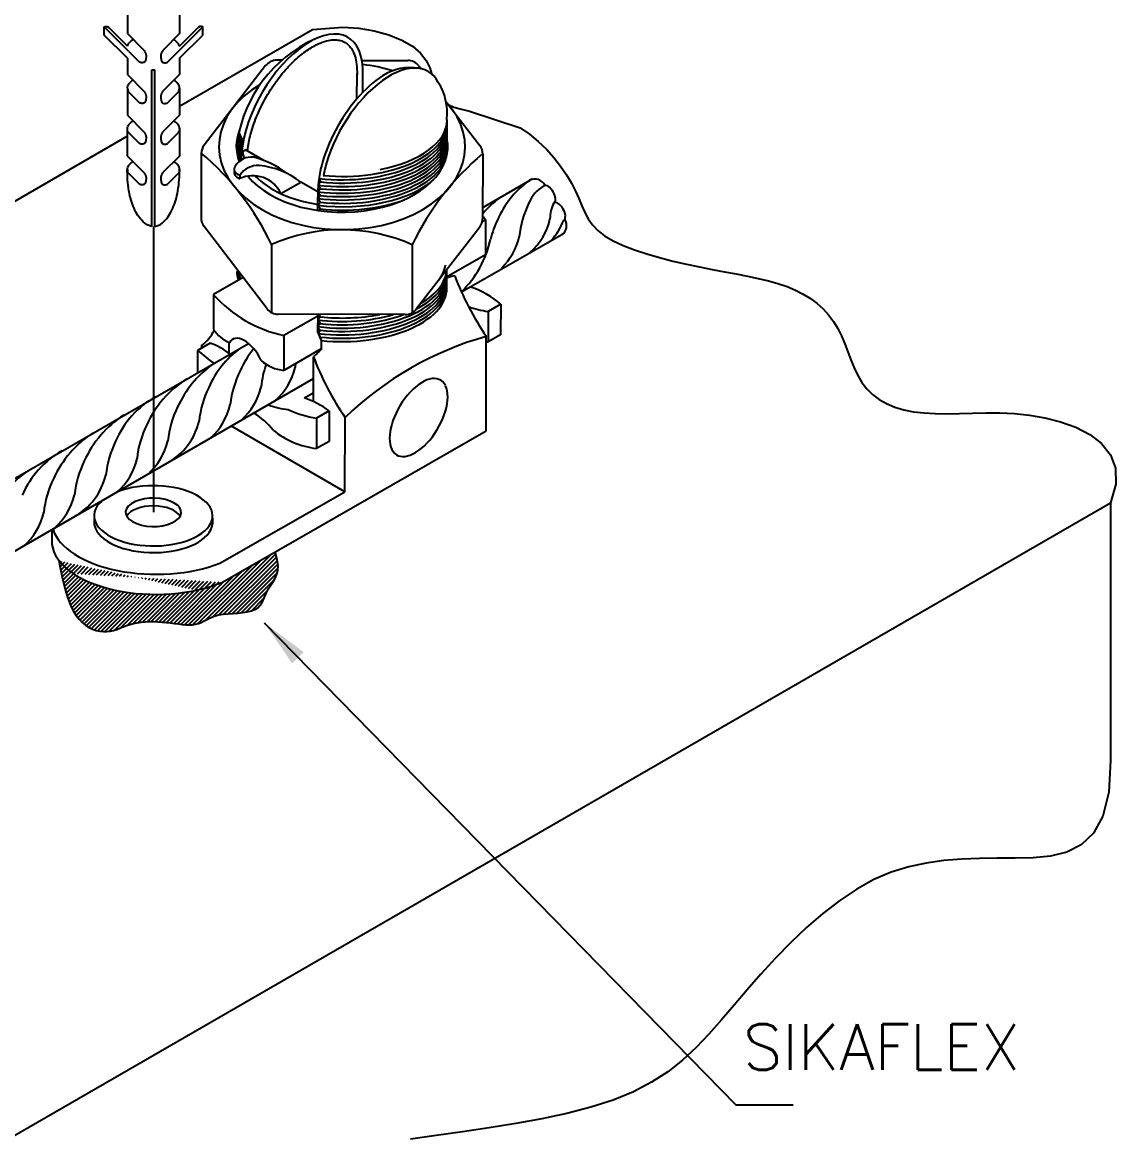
# Model space of a CAD drawing. Header units: millimetres. Extents: x -5682.1 to -5668, y -4681.3 to -4668.6.
# Drawn here: x -5672.748 to -5667.982, y -4676.063 to -4671.207 of the extents above; entities that cross this region are included whole.
import ezdxf

# ---------------------------------------------------------------- set-up
doc = ezdxf.new("R2010")
doc.units = ezdxf.units.MM
doc.header["$LTSCALE"] = 10
doc.linetypes.add('DASHDOT2', pattern=[0.5, 0.25, -0.125, 0, -0.125])
doc.layers.add('Termotécnica', color=7, linetype='Continuous')
doc.styles.add('r80', font='romans.shx')

msp = doc.modelspace()

# ---------------------------------------------------------------- hatches: boundary and pattern name
at = {"layer": 'Termotécnica'}
h = msp.add_hatch(dxfattribs=at)
h.set_pattern_fill('ANSI31', color=1, scale=0.1, style=0)
h.set_pattern_definition([(45, (-6267.172297, -5007.106856), (-0.00883883476, 0.00883883476), [])])
edge = h.paths.add_edge_path()
edge.add_ellipse((-5672.1666, -4673.4712), major_axis=(0.4529, -0.001), ratio=0.509483, start_angle=201.4421, end_angle=310.0703, ccw=False)
edge.add_line((-5672.5884, -4673.5547), (-5672.5841, -4673.5775))
edge.add_line((-5672.5841, -4673.5775), (-5672.5722, -4673.6337))
edge.add_line((-5672.5722, -4673.6337), (-5672.5606, -4673.6802))
edge.add_line((-5672.5606, -4673.6802), (-5672.5491, -4673.7183))
edge.add_line((-5672.5491, -4673.7183), (-5672.5376, -4673.749))
edge.add_line((-5672.5376, -4673.749), (-5672.5258, -4673.7738))
edge.add_line((-5672.5258, -4673.7738), (-5672.5136, -4673.7938))
edge.add_line((-5672.5136, -4673.7938), (-5672.5005, -4673.8103))
edge.add_line((-5672.5005, -4673.8103), (-5672.4867, -4673.8243))
edge.add_line((-5672.4867, -4673.8243), (-5672.472, -4673.8361))
edge.add_line((-5672.472, -4673.8361), (-5672.4568, -4673.8458))
edge.add_line((-5672.4568, -4673.8458), (-5672.4413, -4673.8534))
edge.add_line((-5672.4413, -4673.8534), (-5672.4255, -4673.859))
edge.add_line((-5672.4255, -4673.859), (-5672.4098, -4673.8625))
edge.add_line((-5672.4098, -4673.8625), (-5672.3942, -4673.8642))
edge.add_line((-5672.3942, -4673.8642), (-5672.3791, -4673.8641))
edge.add_line((-5672.3791, -4673.8641), (-5672.3645, -4673.8621))
edge.add_line((-5672.3645, -4673.8621), (-5672.3503, -4673.8588))
edge.add_line((-5672.3503, -4673.8588), (-5672.3363, -4673.8544))
edge.add_line((-5672.3363, -4673.8544), (-5672.3223, -4673.8492))
edge.add_line((-5672.3223, -4673.8492), (-5672.3082, -4673.8437))
edge.add_line((-5672.3082, -4673.8437), (-5672.2938, -4673.8382))
edge.add_line((-5672.2938, -4673.8382), (-5672.2789, -4673.8331))
edge.add_line((-5672.2789, -4673.8331), (-5672.2634, -4673.8287))
edge.add_line((-5672.2634, -4673.8287), (-5672.247, -4673.8253))
edge.add_line((-5672.247, -4673.8253), (-5672.2299, -4673.8228))
edge.add_line((-5672.2299, -4673.8228), (-5672.2123, -4673.8213))
edge.add_line((-5672.2123, -4673.8213), (-5672.1942, -4673.8206))
edge.add_line((-5672.1942, -4673.8206), (-5672.1759, -4673.8206))
edge.add_line((-5672.1759, -4673.8206), (-5672.1573, -4673.8213))
edge.add_line((-5672.1573, -4673.8213), (-5672.1388, -4673.8226))
edge.add_line((-5672.1388, -4673.8226), (-5672.1204, -4673.8244))
edge.add_line((-5672.1204, -4673.8244), (-5672.1023, -4673.8265))
edge.add_line((-5672.1023, -4673.8265), (-5672.0845, -4673.8288))
edge.add_line((-5672.0845, -4673.8288), (-5672.0673, -4673.831))
edge.add_line((-5672.0673, -4673.831), (-5672.0506, -4673.8329))
edge.add_line((-5672.0506, -4673.8329), (-5672.0347, -4673.8341))
edge.add_line((-5672.0347, -4673.8341), (-5672.0196, -4673.8346))
edge.add_line((-5672.0196, -4673.8346), (-5672.0054, -4673.834))
edge.add_line((-5672.0054, -4673.834), (-5671.9923, -4673.832))
edge.add_line((-5671.9923, -4673.832), (-5671.9802, -4673.8286))
edge.add_line((-5671.9802, -4673.8286), (-5671.9689, -4673.824))
edge.add_line((-5671.9689, -4673.824), (-5671.9578, -4673.8185))
edge.add_line((-5671.9578, -4673.8185), (-5671.9466, -4673.8126))
edge.add_line((-5671.9466, -4673.8126), (-5671.9347, -4673.8065))
edge.add_line((-5671.9347, -4673.8065), (-5671.9218, -4673.8008))
edge.add_line((-5671.9218, -4673.8008), (-5671.9073, -4673.7956))
edge.add_line((-5671.9073, -4673.7956), (-5671.8909, -4673.7914))
edge.add_line((-5671.8909, -4673.7914), (-5671.8722, -4673.7884))
edge.add_line((-5671.8722, -4673.7884), (-5671.8519, -4673.7863))
edge.add_line((-5671.8519, -4673.7863), (-5671.8305, -4673.7847))
edge.add_line((-5671.8305, -4673.7847), (-5671.8089, -4673.7831))
edge.add_line((-5671.8089, -4673.7831), (-5671.7877, -4673.7812))
edge.add_line((-5671.7877, -4673.7812), (-5671.7677, -4673.7783))
edge.add_line((-5671.7677, -4673.7783), (-5671.7496, -4673.7742))
edge.add_line((-5671.7496, -4673.7742), (-5671.7341, -4673.7684))
edge.add_line((-5671.7341, -4673.7684), (-5671.7216, -4673.7606))
edge.add_line((-5671.7216, -4673.7606), (-5671.7119, -4673.751))
edge.add_line((-5671.7119, -4673.751), (-5671.7042, -4673.7398))
edge.add_line((-5671.7042, -4673.7398), (-5671.6979, -4673.7276))
edge.add_line((-5671.6979, -4673.7276), (-5671.6923, -4673.7146))
edge.add_line((-5671.6923, -4673.7146), (-5671.6869, -4673.7011))
edge.add_line((-5671.6869, -4673.7011), (-5671.6809, -4673.6876))
edge.add_line((-5671.6809, -4673.6876), (-5671.6738, -4673.6742))
edge.add_line((-5671.6738, -4673.6742), (-5671.6652, -4673.6613))
edge.add_line((-5671.6652, -4673.6613), (-5671.6559, -4673.6481))
edge.add_line((-5671.6559, -4673.6481), (-5671.647, -4673.6338))
edge.add_line((-5671.647, -4673.6338), (-5671.6395, -4673.6176))
edge.add_line((-5671.6395, -4673.6176), (-5671.6346, -4673.5986))
edge.add_line((-5671.6346, -4673.5986), (-5671.6334, -4673.5761))
edge.add_line((-5671.6334, -4673.5761), (-5671.6369, -4673.5491))
edge.add_line((-5671.6369, -4673.5491), (-5671.6462, -4673.5168))
edge.add_line((-5671.6462, -4673.5168), (-5671.8754, -4673.6485))

# ---------------------------------------------------------------- linework, layer by layer
at = {"layer": 'Termotécnica', "color": 2}
for p, q in [((-5672.2901, -4671.0593), (-5672.2901, -4671.2564)), ((-5672.0627, -4671.0593), (-5672.0627, -4671.2564)), ((-5672.284, -4671.334), (-5672.3912, -4671.2268)), ((-5672.3912, -4671.2625), (-5672.3912, -4671.2268)), ((-5672.2895, -4671.3107), (-5672.3708, -4671.2293)), ((-5672.0688, -4671.334), (-5671.9616, -4671.2268)), ((-5672.0634, -4671.3107), (-5671.982, -4671.2293)), ((-5671.9616, -4671.2625), (-5671.9616, -4671.2268)), ((-5672.2901, -4671.3636), (-5672.3912, -4671.2625)), ((-5672.2901, -4671.2564), (-5672.2187, -4671.3279)), ((-5672.0627, -4671.2564), (-5672.1342, -4671.3279)), ((-5672.0627, -4671.5727), (-5671.4824, -4671.2377)), ((-5672.0627, -4671.3636), (-5671.9616, -4671.2625)), ((-5672.2901, -4671.3636), (-5672.2901, -4671.4351)), ((-5672.284, -4671.334), (-5672.2375, -4671.3805)), ((-5672.0688, -4671.334), (-5672.1153, -4671.3805)), ((-5672.0627, -4671.3636), (-5672.0627, -4671.4351)), ((-5672.1827, -4671.4135), (-5672.1701, -4671.4135)), ((-5672.1827, -4672.0968), (-5672.1827, -4671.4135)), ((-5672.1701, -4672.0968), (-5672.1701, -4671.4135)), ((-5672.2901, -4671.4351), (-5672.2166, -4671.5087)), ((-5672.0627, -4671.4351), (-5672.1363, -4671.5087)), ((-5671.2892, -4671.542), (-5671.289, -4671.43)), ((-5671.2638, -4671.5146), (-5671.2636, -4671.43)), ((-5672.2901, -4671.4943), (-5672.2901, -4671.6126)), ((-5672.284, -4671.5115), (-5672.2375, -4671.558)), ((-5672.0688, -4671.5115), (-5672.1153, -4671.558)), ((-5672.0627, -4671.4943), (-5672.0627, -4671.6126)), ((-5672.2901, -4671.6126), (-5672.2166, -4671.6862)), ((-5672.0627, -4671.6126), (-5672.1363, -4671.6862)), ((-5672.2903, -4671.6686), (-5672.2903, -4671.7899)), ((-5672.0629, -4671.6686), (-5672.0629, -4671.7903)), ((-5672.8335, -4672.0177), (-5672.2903, -4671.7041)), ((-5672.284, -4671.689), (-5672.2375, -4671.7355)), ((-5672.0688, -4671.689), (-5672.1153, -4671.7355)), ((-5671.8104, -4671.7222), (-5671.8105, -4671.7826)), ((-5672.2903, -4671.7899), (-5672.2166, -4671.8637)), ((-5672.0627, -4671.7901), (-5672.1363, -4671.8637)), ((-5671.7922, -4671.8067), (-5671.7921, -4671.7763)), ((-5672.284, -4671.8665), (-5672.2375, -4671.913)), ((-5672.0688, -4671.8665), (-5672.1153, -4671.913)), ((-5671.4478, -4671.9032), (-5671.4583, -4671.9168)), ((-5671.4543, -4671.8878), (-5671.4478, -4671.9032)), ((-5670.7412, -4672.0151), (-5670.5343, -4671.8958)), ((-5671.4479, -4671.9327), (-5671.4593, -4671.9461)), ((-5671.4593, -4671.9461), (-5671.4481, -4671.9621)), ((-5671.4583, -4671.9168), (-5671.4479, -4671.9327)), ((-5671.4481, -4671.9621), (-5671.4596, -4671.9755)), ((-5671.4596, -4671.9755), (-5671.448, -4671.9915)), ((-5671.4595, -4672.0265), (-5671.4594, -4671.97)), ((-5671.448, -4671.9915), (-5671.4595, -4672.0049)), ((-5671.4595, -4672.0049), (-5671.4481, -4672.0209)), ((-5671.4482, -4672.0209), (-5671.454, -4672.0276)), ((-5670.8342, -4672.3822), (-5670.3965, -4672.1328)), ((-5671.4605, -4672.4808), (-5671.4606, -4672.5569)), ((-5671.4489, -4672.4915), (-5671.4603, -4672.5049)), ((-5671.4561, -4672.4808), (-5671.4486, -4672.4915)), ((-5671.4491, -4672.5209), (-5671.4608, -4672.5343)), ((-5671.4608, -4672.5343), (-5671.4492, -4672.5503)), ((-5671.4603, -4672.5049), (-5671.4491, -4672.5209)), ((-5671.4606, -4672.5569), (-5671.4451, -4672.5949)), ((-5671.4492, -4672.5503), (-5671.4578, -4672.5641)), ((-5671.4578, -4672.5641), (-5671.4492, -4672.5797)), ((-5671.4492, -4672.5797), (-5671.4504, -4672.5819)), ((-5670.7261, -4672.9882), (-5670.7253, -4672.5769)), ((-5674.4194, -4674.1401), (-5671.7619, -4672.6081)), ((-5671.9656, -4672.6274), (-5671.9656, -4672.6157)), ((-5671.8456, -4672.6511), (-5671.8456, -4672.6044)), ((-5671.4451, -4672.5949), (-5671.4451, -4672.6344)), ((-5671.4787, -4672.8608), (-5671.4786, -4672.6657)), ((-5674.2234, -4674.3451), (-5671.4786, -4672.7605)), ((-5671.3415, -4673.2551), (-5671.3408, -4672.9306)), ((-5671.3415, -4673.2551), (-5671.8354, -4672.9685)), ((-5671.8758, -4673.6487), (-5670.7261, -4672.9882)), ((-5671.8869, -4673.5654), (-5671.3415, -4673.2551)), ((-5675.1008, -4677.3991), (-5668.0044, -4673.302)), ((-5668.0044, -4673.302), (-5668.0044, -4674.4267)), ((-5672.4331, -4673.402), (-5672.4331, -4673.3742)), ((-5671.9189, -4673.3687), (-5671.919, -4673.3954)), ((-5672.6186, -4673.4206), (-5672.6188, -4673.4854)), ((-5671.6936, -4673.8257), (-5669.6384, -4675.9282)), ((-5669.6384, -4675.9282), (-5669.3884, -4675.9282))]:
    msp.add_line(p, q, dxfattribs=at)
at = {"layer": 'Termotécnica', "color": 1}
for p, q in [((-5671.6171, -4671.3724), (-5671.639, -4671.3724)), ((-5671.268, -4671.3728), (-5671.0679, -4671.3732)), ((-5671.6873, -4671.396), (-5671.955, -4671.7423)), ((-5671.0198, -4671.3971), (-5671.01, -4671.4098)), ((-5670.9012, -4671.5517), (-5670.7533, -4671.7447)), ((-5671.7881, -4671.7703), (-5671.7754, -4671.763)), ((-5671.6956, -4671.8093), (-5671.7754, -4671.763)), ((-5671.9677, -4671.7794), (-5671.9683, -4672.0606)), ((-5670.7407, -4671.7819), (-5670.7413, -4672.0632)), ((-5671.7992, -4671.8736), (-5671.7993, -4671.8888)), ((-5671.6212, -4671.954), (-5671.5332, -4671.9035)), ((-5671.4593, -4671.9461), (-5671.5332, -4671.9035)), ((-5671.6807, -4672.4566), (-5671.9558, -4672.0977)), ((-5670.754, -4672.1003), (-5671.0306, -4672.458)), ((-5670.7284, -4672.0676), (-5670.7427, -4672.0758)), ((-5670.7284, -4672.0676), (-5670.7287, -4672.2198)), ((-5671.6618, -4672.1761), (-5671.6624, -4672.4725)), ((-5671.0483, -4672.1774), (-5671.0489, -4672.4738)), ((-5670.8987, -4672.3175), (-5670.7287, -4672.2198)), ((-5671.7852, -4672.3203), (-5671.9147, -4672.3947)), ((-5671.9147, -4672.3947), (-5671.9151, -4672.5469)), ((-5670.6628, -4672.4366), (-5670.7175, -4672.468)), ((-5670.6628, -4672.4366), (-5670.6631, -4672.5697)), ((-5671.0789, -4672.4816), (-5671.6325, -4672.4804)), ((-5671.4605, -4672.4883), (-5671.6077, -4672.5729)), ((-5670.7175, -4672.468), (-5670.7178, -4672.6011)), ((-5671.6077, -4672.5729), (-5671.608, -4672.725)), ((-5670.6631, -4672.5697), (-5670.7178, -4672.6011)), ((-5671.9842, -4672.6381), (-5671.9844, -4672.7365)), ((-5671.9295, -4672.6067), (-5671.9842, -4672.6381)), ((-5671.4451, -4672.6314), (-5671.608, -4672.725)), ((-5671.5186, -4672.8451), (-5671.4804, -4672.8231)), ((-5671.4105, -4672.9014), (-5671.4652, -4672.9328)), ((-5671.4105, -4672.9014), (-5671.4108, -4673.0345)), ((-5671.4652, -4672.9328), (-5671.4655, -4673.0659)), ((-5671.4108, -4673.0345), (-5671.4655, -4673.0659))]:
    msp.add_line(p, q, dxfattribs=at)
at = {"layer": 'Termotécnica', "color": 1, "linetype": 'DASHDOT2'}
msp.add_line((-5672.1764, -4672.0968), (-5672.1764, -4673.344), dxfattribs=at)
at = {"layer": 'Termotécnica', "color": 2}
for points in [[(-5672.3912, -4671.2268), (-5672.3861, -4671.2247), (-5672.3783, -4671.2257), (-5672.3708, -4671.2293)], [(-5671.9745, -4671.2257), (-5671.9745, -4671.2257), (-5671.982, -4671.2293)], [(-5671.9616, -4671.2268), (-5671.9616, -4671.2268), (-5671.9668, -4671.2247), (-5671.9745, -4671.2257)], [(-5671.4824, -4671.2377), (-5671.3502, -4671.2287), (-5671.2815, -4671.2332), (-5671.2138, -4671.2446), (-5671.15, -4671.262), (-5671.0933, -4671.2845), (-5671.0466, -4671.3111), (-5671.012, -4671.3409), (-5670.988, -4671.3728), (-5670.9719, -4671.4058), (-5670.9622, -4671.4352)], [(-5672.2187, -4671.3279), (-5672.2172, -4671.3302), (-5672.2159, -4671.3323), (-5672.2148, -4671.3341), (-5672.2138, -4671.3358), (-5672.213, -4671.3373), (-5672.2123, -4671.3387), (-5672.2117, -4671.3399), (-5672.2112, -4671.3411), (-5672.2108, -4671.3421), (-5672.2104, -4671.3431), (-5672.2101, -4671.344), (-5672.2098, -4671.3449), (-5672.2095, -4671.3458), (-5672.2093, -4671.3466), (-5672.2091, -4671.3475), (-5672.209, -4671.3484), (-5672.2088, -4671.3493), (-5672.2087, -4671.3502), (-5672.2086, -4671.3511), (-5672.2085, -4671.3521), (-5672.2084, -4671.3531), (-5672.2083, -4671.3542), (-5672.2083, -4671.3552), (-5672.2083, -4671.3563), (-5672.2084, -4671.3573), (-5672.2084, -4671.3584), (-5672.2085, -4671.3595), (-5672.2087, -4671.3606), (-5672.2088, -4671.3617), (-5672.2089, -4671.3628), (-5672.2091, -4671.3638), (-5672.2093, -4671.3649), (-5672.2094, -4671.3659), (-5672.2096, -4671.3669), (-5672.2098, -4671.3679), (-5672.2099, -4671.3689), (-5672.2101, -4671.3699), (-5672.2103, -4671.3708), (-5672.2106, -4671.3717), (-5672.2108, -4671.3726), (-5672.2111, -4671.3735), (-5672.2114, -4671.3743), (-5672.2117, -4671.3751), (-5672.2121, -4671.3759), (-5672.2125, -4671.3767), (-5672.2129, -4671.3774), (-5672.2133, -4671.378), (-5672.2138, -4671.3787), (-5672.2142, -4671.3792), (-5672.2147, -4671.3797), (-5672.2152, -4671.3802), (-5672.2157, -4671.3806), (-5672.2162, -4671.381), (-5672.2168, -4671.3813), (-5672.2173, -4671.3816), (-5672.2179, -4671.3819), (-5672.2185, -4671.3821), (-5672.219, -4671.3823), (-5672.2197, -4671.3825), (-5672.2203, -4671.3826), (-5672.221, -4671.3827), (-5672.2218, -4671.3828), (-5672.2227, -4671.3829), (-5672.2237, -4671.383), (-5672.2247, -4671.3831), (-5672.226, -4671.3832), (-5672.2273, -4671.3831), (-5672.2289, -4671.383), (-5672.2306, -4671.3827), (-5672.2327, -4671.3822), (-5672.2349, -4671.3815), (-5672.2375, -4671.3805)], [(-5672.1342, -4671.3279), (-5672.1357, -4671.3302), (-5672.137, -4671.3323), (-5672.1381, -4671.3341), (-5672.139, -4671.3358), (-5672.1399, -4671.3373), (-5672.1405, -4671.3387), (-5672.1411, -4671.3399), (-5672.1416, -4671.3411), (-5672.1421, -4671.3421), (-5672.1425, -4671.3431), (-5672.1428, -4671.344), (-5672.1431, -4671.3449), (-5672.1433, -4671.3458), (-5672.1435, -4671.3466), (-5672.1437, -4671.3475), (-5672.1439, -4671.3484), (-5672.144, -4671.3493), (-5672.1442, -4671.3502), (-5672.1443, -4671.3511), (-5672.1444, -4671.3521), (-5672.1445, -4671.3531), (-5672.1445, -4671.3542), (-5672.1445, -4671.3552), (-5672.1445, -4671.3563), (-5672.1445, -4671.3573), (-5672.1444, -4671.3584), (-5672.1443, -4671.3595), (-5672.1442, -4671.3606), (-5672.1441, -4671.3617), (-5672.1439, -4671.3628), (-5672.1438, -4671.3638), (-5672.1436, -4671.3649), (-5672.1434, -4671.3659), (-5672.1433, -4671.3669), (-5672.1431, -4671.3679), (-5672.1429, -4671.3689), (-5672.1427, -4671.3699), (-5672.1425, -4671.3708), (-5672.1423, -4671.3717), (-5672.142, -4671.3726), (-5672.1417, -4671.3735), (-5672.1414, -4671.3743), (-5672.1411, -4671.3751), (-5672.1408, -4671.3759), (-5672.1404, -4671.3767), (-5672.14, -4671.3774), (-5672.1395, -4671.378), (-5672.1391, -4671.3787), (-5672.1386, -4671.3792), (-5672.1382, -4671.3797), (-5672.1377, -4671.3802), (-5672.1371, -4671.3806), (-5672.1366, -4671.381), (-5672.1361, -4671.3813), (-5672.1355, -4671.3816), (-5672.135, -4671.3819), (-5672.1344, -4671.3821), (-5672.1338, -4671.3823), (-5672.1332, -4671.3825), (-5672.1325, -4671.3826), (-5672.1318, -4671.3827), (-5672.131, -4671.3828), (-5672.1302, -4671.3829), (-5672.1292, -4671.383), (-5672.1281, -4671.3831), (-5672.1269, -4671.3832), (-5672.1255, -4671.3831), (-5672.124, -4671.383), (-5672.1222, -4671.3827), (-5672.1202, -4671.3822), (-5672.1179, -4671.3815), (-5672.1153, -4671.3805)], [(-5672.2166, -4671.5087), (-5672.2159, -4671.5098), (-5672.2148, -4671.5116), (-5672.2138, -4671.5133), (-5672.213, -4671.5148), (-5672.2123, -4671.5162), (-5672.2117, -4671.5174), (-5672.2112, -4671.5186), (-5672.2108, -4671.5196), (-5672.2104, -4671.5206), (-5672.2101, -4671.5216), (-5672.2098, -4671.5224), (-5672.2095, -4671.5233), (-5672.2093, -4671.5241), (-5672.2091, -4671.525), (-5672.209, -4671.5259), (-5672.2088, -4671.5268), (-5672.2087, -4671.5277), (-5672.2086, -4671.5286), (-5672.2085, -4671.5296), (-5672.2084, -4671.5306), (-5672.2083, -4671.5317), (-5672.2083, -4671.5327), (-5672.2083, -4671.5338), (-5672.2084, -4671.5349), (-5672.2084, -4671.5359), (-5672.2085, -4671.537), (-5672.2087, -4671.5381), (-5672.2088, -4671.5392), (-5672.2089, -4671.5403), (-5672.2091, -4671.5414), (-5672.2093, -4671.5424), (-5672.2094, -4671.5434), (-5672.2096, -4671.5444), (-5672.2098, -4671.5454), (-5672.2099, -4671.5464), (-5672.2101, -4671.5474), (-5672.2103, -4671.5483), (-5672.2106, -4671.5492), (-5672.2108, -4671.5501), (-5672.2111, -4671.551), (-5672.2114, -4671.5518), (-5672.2117, -4671.5526), (-5672.2121, -4671.5534), (-5672.2125, -4671.5542), (-5672.2129, -4671.5549), (-5672.2133, -4671.5555), (-5672.2138, -4671.5562), (-5672.2142, -4671.5567), (-5672.2147, -4671.5572), (-5672.2152, -4671.5577), (-5672.2157, -4671.5581), (-5672.2162, -4671.5585), (-5672.2168, -4671.5588), (-5672.2173, -4671.5591), (-5672.2179, -4671.5594), (-5672.2185, -4671.5596), (-5672.219, -4671.5598), (-5672.2197, -4671.56), (-5672.2203, -4671.5601), (-5672.221, -4671.5602), (-5672.2218, -4671.5603), (-5672.2227, -4671.5605), (-5672.2237, -4671.5605), (-5672.2247, -4671.5606), (-5672.226, -4671.5607), (-5672.2273, -4671.5606), (-5672.2289, -4671.5605), (-5672.2306, -4671.5602), (-5672.2327, -4671.5597), (-5672.2349, -4671.559), (-5672.2375, -4671.558)], [(-5672.1363, -4671.5087), (-5672.137, -4671.5098), (-5672.1381, -4671.5116), (-5672.139, -4671.5133), (-5672.1399, -4671.5148), (-5672.1405, -4671.5162), (-5672.1411, -4671.5174), (-5672.1416, -4671.5186), (-5672.1421, -4671.5196), (-5672.1425, -4671.5206), (-5672.1428, -4671.5216), (-5672.1431, -4671.5224), (-5672.1433, -4671.5233), (-5672.1435, -4671.5241), (-5672.1437, -4671.525), (-5672.1439, -4671.5259), (-5672.144, -4671.5268), (-5672.1442, -4671.5277), (-5672.1443, -4671.5286), (-5672.1444, -4671.5296), (-5672.1445, -4671.5306), (-5672.1445, -4671.5317), (-5672.1445, -4671.5327), (-5672.1445, -4671.5338), (-5672.1445, -4671.5349), (-5672.1444, -4671.5359), (-5672.1443, -4671.537), (-5672.1442, -4671.5381), (-5672.1441, -4671.5392), (-5672.1439, -4671.5403), (-5672.1438, -4671.5414), (-5672.1436, -4671.5424), (-5672.1434, -4671.5434), (-5672.1433, -4671.5444), (-5672.1431, -4671.5454), (-5672.1429, -4671.5464), (-5672.1427, -4671.5474), (-5672.1425, -4671.5483), (-5672.1423, -4671.5492), (-5672.142, -4671.5501), (-5672.1417, -4671.551), (-5672.1414, -4671.5518), (-5672.1411, -4671.5526), (-5672.1408, -4671.5534), (-5672.1404, -4671.5542), (-5672.14, -4671.5549), (-5672.1395, -4671.5555), (-5672.1391, -4671.5562), (-5672.1386, -4671.5567), (-5672.1382, -4671.5572), (-5672.1377, -4671.5577), (-5672.1371, -4671.5581), (-5672.1366, -4671.5585), (-5672.1361, -4671.5588), (-5672.1355, -4671.5591), (-5672.135, -4671.5594), (-5672.1344, -4671.5596), (-5672.1338, -4671.5598), (-5672.1332, -4671.56), (-5672.1325, -4671.5601), (-5672.1318, -4671.5602), (-5672.131, -4671.5603), (-5672.1302, -4671.5605), (-5672.1292, -4671.5605), (-5672.1281, -4671.5606), (-5672.1269, -4671.5607), (-5672.1255, -4671.5606), (-5672.124, -4671.5605), (-5672.1222, -4671.5602), (-5672.1202, -4671.5597), (-5672.1179, -4671.559), (-5672.1153, -4671.558)], [(-5670.8892, -4671.5673), (-5670.8674, -4671.5766), (-5670.8329, -4671.5863), (-5670.7986, -4671.5938)], [(-5670.7986, -4671.5938), (-5670.5781, -4671.6669), (-5670.5374, -4671.6946), (-5670.4991, -4671.7262), (-5670.4634, -4671.7607), (-5670.4306, -4671.7972), (-5670.4013, -4671.8346), (-5670.3757, -4671.872), (-5670.3541, -4671.9085), (-5670.3367, -4671.9431), (-5670.3222, -4671.976), (-5670.3091, -4672.007), (-5670.2958, -4672.0363), (-5670.2807, -4672.0639), (-5670.2623, -4672.09), (-5670.2391, -4672.1146), (-5670.2095, -4672.1378), (-5670.1724, -4672.1596), (-5670.1287, -4672.18), (-5670.0795, -4672.1991), (-5670.0261, -4672.2168), (-5669.9698, -4672.2331), (-5669.9118, -4672.2481), (-5669.8535, -4672.2618), (-5669.7959, -4672.274), (-5669.7403, -4672.285), (-5669.6868, -4672.2951), (-5669.6356, -4672.3046), (-5669.5866, -4672.314), (-5669.5399, -4672.3238), (-5669.4957, -4672.3343), (-5669.454, -4672.3461), (-5669.4147, -4672.3594), (-5669.3781, -4672.3747), (-5669.344, -4672.3921), (-5669.3125, -4672.4116), (-5669.2836, -4672.4333), (-5669.2573, -4672.4571), (-5669.2335, -4672.4831), (-5669.2124, -4672.5114), (-5669.1937, -4672.5419), (-5669.1775, -4672.5746), (-5669.163, -4672.6088), (-5669.1495, -4672.6439), (-5669.136, -4672.6791), (-5669.1219, -4672.7136), (-5669.1062, -4672.7468), (-5669.0882, -4672.7778), (-5669.0671, -4672.8061), (-5669.0421, -4672.8308), (-5669.0134, -4672.8522), (-5668.981, -4672.8701), (-5668.945, -4672.8849), (-5668.9057, -4672.8965), (-5668.8631, -4672.9051), (-5668.8175, -4672.9107), (-5668.7689, -4672.9136), (-5668.7174, -4672.914), (-5668.6633, -4672.9128), (-5668.6067, -4672.911), (-5668.5477, -4672.9097), (-5668.4864, -4672.9101), (-5668.423, -4672.9131), (-5668.3576, -4672.9199), (-5668.2904, -4672.9315), (-5668.222, -4672.9489), (-5668.1557, -4672.973), (-5668.0949, -4673.0046), (-5668.0435, -4673.0444), (-5668.0051, -4673.0933), (-5667.9833, -4673.152), (-5667.9818, -4673.2213), (-5668.0044, -4673.302)], [(-5672.2166, -4671.6862), (-5672.2159, -4671.6873), (-5672.2148, -4671.6891), (-5672.2138, -4671.6908), (-5672.213, -4671.6923), (-5672.2123, -4671.6937), (-5672.2117, -4671.695), (-5672.2112, -4671.6961), (-5672.2108, -4671.6972), (-5672.2104, -4671.6981), (-5672.2101, -4671.6991), (-5672.2098, -4671.6999), (-5672.2095, -4671.7008), (-5672.2093, -4671.7017), (-5672.2091, -4671.7025), (-5672.209, -4671.7034), (-5672.2088, -4671.7043), (-5672.2087, -4671.7052), (-5672.2086, -4671.7062), (-5672.2085, -4671.7071), (-5672.2084, -4671.7081), (-5672.2083, -4671.7092), (-5672.2083, -4671.7102), (-5672.2083, -4671.7113), (-5672.2084, -4671.7124), (-5672.2084, -4671.7134), (-5672.2085, -4671.7145), (-5672.2087, -4671.7156), (-5672.2088, -4671.7167), (-5672.2089, -4671.7178), (-5672.2091, -4671.7189), (-5672.2093, -4671.7199), (-5672.2094, -4671.7209), (-5672.2096, -4671.722), (-5672.2098, -4671.7229), (-5672.2099, -4671.7239), (-5672.2101, -4671.7249), (-5672.2103, -4671.7258), (-5672.2106, -4671.7267), (-5672.2108, -4671.7276), (-5672.2111, -4671.7285), (-5672.2114, -4671.7293), (-5672.2117, -4671.7301), (-5672.2121, -4671.7309), (-5672.2125, -4671.7317), (-5672.2129, -4671.7324), (-5672.2133, -4671.7331), (-5672.2138, -4671.7337), (-5672.2142, -4671.7342), (-5672.2147, -4671.7347), (-5672.2152, -4671.7352), (-5672.2157, -4671.7356), (-5672.2162, -4671.736), (-5672.2168, -4671.7363), (-5672.2173, -4671.7366), (-5672.2179, -4671.7369), (-5672.2185, -4671.7371), (-5672.219, -4671.7373), (-5672.2197, -4671.7375), (-5672.2203, -4671.7376), (-5672.221, -4671.7377), (-5672.2218, -4671.7379), (-5672.2227, -4671.738), (-5672.2237, -4671.7381), (-5672.2247, -4671.7381), (-5672.226, -4671.7382), (-5672.2273, -4671.7382), (-5672.2289, -4671.738), (-5672.2306, -4671.7377), (-5672.2327, -4671.7372), (-5672.2349, -4671.7365), (-5672.2375, -4671.7355)], [(-5672.1363, -4671.6862), (-5672.1381, -4671.6891), (-5672.139, -4671.6908), (-5672.1399, -4671.6923), (-5672.1405, -4671.6937), (-5672.1411, -4671.695), (-5672.1416, -4671.6961), (-5672.1421, -4671.6972), (-5672.1425, -4671.6981), (-5672.1428, -4671.6991), (-5672.1431, -4671.6999), (-5672.1433, -4671.7008), (-5672.1435, -4671.7017), (-5672.1437, -4671.7025), (-5672.1439, -4671.7034), (-5672.144, -4671.7043), (-5672.1442, -4671.7052), (-5672.1443, -4671.7062), (-5672.1444, -4671.7071), (-5672.1445, -4671.7081), (-5672.1445, -4671.7092), (-5672.1445, -4671.7102), (-5672.1445, -4671.7113), (-5672.1445, -4671.7124), (-5672.1444, -4671.7134), (-5672.1443, -4671.7145), (-5672.1442, -4671.7156), (-5672.1441, -4671.7167), (-5672.1439, -4671.7178), (-5672.1438, -4671.7189), (-5672.1436, -4671.7199), (-5672.1434, -4671.7209), (-5672.1433, -4671.722), (-5672.1431, -4671.7229), (-5672.1429, -4671.7239), (-5672.1427, -4671.7249), (-5672.1425, -4671.7258), (-5672.1423, -4671.7267), (-5672.142, -4671.7276), (-5672.1417, -4671.7285), (-5672.1414, -4671.7293), (-5672.1411, -4671.7301), (-5672.1408, -4671.7309), (-5672.1404, -4671.7317), (-5672.14, -4671.7324), (-5672.1395, -4671.7331), (-5672.1391, -4671.7337), (-5672.1386, -4671.7342), (-5672.1382, -4671.7347), (-5672.1377, -4671.7352), (-5672.1371, -4671.7356), (-5672.1366, -4671.736), (-5672.1361, -4671.7363), (-5672.1355, -4671.7366), (-5672.135, -4671.7369), (-5672.1344, -4671.7371), (-5672.1338, -4671.7373), (-5672.1332, -4671.7375), (-5672.1325, -4671.7376), (-5672.1318, -4671.7377), (-5672.131, -4671.7379), (-5672.1302, -4671.738), (-5672.1292, -4671.7381), (-5672.1281, -4671.7381), (-5672.1269, -4671.7382), (-5672.1255, -4671.7382), (-5672.124, -4671.738), (-5672.1222, -4671.7377), (-5672.1202, -4671.7372), (-5672.1179, -4671.7365), (-5672.1153, -4671.7355)], [(-5672.2166, -4671.8637), (-5672.2159, -4671.8648), (-5672.2148, -4671.8666), (-5672.2138, -4671.8683), (-5672.213, -4671.8698), (-5672.2123, -4671.8712), (-5672.2117, -4671.8725), (-5672.2112, -4671.8736), (-5672.2108, -4671.8747), (-5672.2104, -4671.8756), (-5672.2101, -4671.8766), (-5672.2098, -4671.8775), (-5672.2095, -4671.8783), (-5672.2093, -4671.8792), (-5672.2091, -4671.88), (-5672.209, -4671.8809), (-5672.2088, -4671.8818), (-5672.2087, -4671.8827), (-5672.2086, -4671.8837), (-5672.2085, -4671.8846), (-5672.2084, -4671.8857), (-5672.2083, -4671.8867), (-5672.2083, -4671.8877), (-5672.2083, -4671.8888), (-5672.2084, -4671.8899), (-5672.2084, -4671.891), (-5672.2085, -4671.892), (-5672.2087, -4671.8931), (-5672.2088, -4671.8942), (-5672.2089, -4671.8953), (-5672.2091, -4671.8964), (-5672.2093, -4671.8974), (-5672.2094, -4671.8984), (-5672.2096, -4671.8995), (-5672.2098, -4671.9005), (-5672.2099, -4671.9014), (-5672.2101, -4671.9024), (-5672.2103, -4671.9033), (-5672.2106, -4671.9042), (-5672.2108, -4671.9051), (-5672.2111, -4671.906), (-5672.2114, -4671.9068), (-5672.2117, -4671.9077), (-5672.2121, -4671.9084), (-5672.2125, -4671.9092), (-5672.2129, -4671.9099), (-5672.2133, -4671.9106), (-5672.2138, -4671.9112), (-5672.2142, -4671.9117), (-5672.2147, -4671.9122), (-5672.2152, -4671.9127), (-5672.2157, -4671.9131), (-5672.2162, -4671.9135), (-5672.2168, -4671.9138), (-5672.2173, -4671.9141), (-5672.2179, -4671.9144), (-5672.2185, -4671.9146), (-5672.219, -4671.9148), (-5672.2197, -4671.915), (-5672.2203, -4671.9151), (-5672.221, -4671.9152), (-5672.2218, -4671.9154), (-5672.2227, -4671.9155), (-5672.2237, -4671.9156), (-5672.2247, -4671.9156), (-5672.226, -4671.9157), (-5672.2273, -4671.9157), (-5672.2289, -4671.9155), (-5672.2306, -4671.9152), (-5672.2327, -4671.9147), (-5672.2349, -4671.914), (-5672.2375, -4671.913)], [(-5672.1363, -4671.8637), (-5672.1381, -4671.8666), (-5672.139, -4671.8683), (-5672.1399, -4671.8698), (-5672.1405, -4671.8712), (-5672.1411, -4671.8725), (-5672.1416, -4671.8736), (-5672.1421, -4671.8747), (-5672.1425, -4671.8756), (-5672.1428, -4671.8766), (-5672.1431, -4671.8775), (-5672.1433, -4671.8783), (-5672.1435, -4671.8792), (-5672.1437, -4671.88), (-5672.1439, -4671.8809), (-5672.144, -4671.8818), (-5672.1442, -4671.8827), (-5672.1443, -4671.8837), (-5672.1444, -4671.8846), (-5672.1445, -4671.8857), (-5672.1445, -4671.8867), (-5672.1445, -4671.8877), (-5672.1445, -4671.8888), (-5672.1445, -4671.8899), (-5672.1444, -4671.891), (-5672.1443, -4671.892), (-5672.1442, -4671.8931), (-5672.1441, -4671.8942), (-5672.1439, -4671.8953), (-5672.1438, -4671.8964), (-5672.1436, -4671.8974), (-5672.1434, -4671.8984), (-5672.1433, -4671.8995), (-5672.1431, -4671.9005), (-5672.1429, -4671.9014), (-5672.1427, -4671.9024), (-5672.1425, -4671.9033), (-5672.1423, -4671.9042), (-5672.142, -4671.9051), (-5672.1417, -4671.906), (-5672.1414, -4671.9068), (-5672.1411, -4671.9077), (-5672.1408, -4671.9084), (-5672.1404, -4671.9092), (-5672.14, -4671.9099), (-5672.1395, -4671.9106), (-5672.1391, -4671.9112), (-5672.1386, -4671.9117), (-5672.1382, -4671.9122), (-5672.1377, -4671.9127), (-5672.1371, -4671.9131), (-5672.1366, -4671.9135), (-5672.1361, -4671.9138), (-5672.1355, -4671.9141), (-5672.135, -4671.9144), (-5672.1344, -4671.9146), (-5672.1338, -4671.9148), (-5672.1332, -4671.915), (-5672.1325, -4671.9151), (-5672.1318, -4671.9152), (-5672.131, -4671.9154), (-5672.1302, -4671.9155), (-5672.1292, -4671.9156), (-5672.1281, -4671.9156), (-5672.1269, -4671.9157), (-5672.1255, -4671.9157), (-5672.124, -4671.9155), (-5672.1222, -4671.9152), (-5672.1202, -4671.9147), (-5672.1179, -4671.914), (-5672.1153, -4671.913)], [(-5668.0044, -4674.4267), (-5668.0124, -4674.5644), (-5668.0381, -4674.6685), (-5668.0789, -4674.7438), (-5668.1322, -4674.7948), (-5668.1955, -4674.8264), (-5668.2662, -4674.8433), (-5668.3418, -4674.8502), (-5668.4198, -4674.8517), (-5668.4979, -4674.8521), (-5668.5757, -4674.8532), (-5668.6533, -4674.8562), (-5668.7305, -4674.8626), (-5668.8074, -4674.8734), (-5668.8839, -4674.8901), (-5668.96, -4674.9138), (-5669.0356, -4674.946), (-5669.1107, -4674.9873), (-5669.185, -4675.0369), (-5669.2579, -4675.0933), (-5669.3291, -4675.1549), (-5669.3982, -4675.2205), (-5669.4648, -4675.2885), (-5669.5284, -4675.3575), (-5669.5886, -4675.4261), (-5669.6455, -4675.493), (-5669.7003, -4675.5575), (-5669.7548, -4675.6192), (-5669.8108, -4675.6778), (-5669.8699, -4675.7327), (-5669.934, -4675.7835), (-5670.0047, -4675.8297), (-5670.0839, -4675.871), (-5670.1726, -4675.9071), (-5670.2698, -4675.9384), (-5670.374, -4675.9655), (-5670.4835, -4675.9892), (-5670.5969, -4676.01), (-5670.7124, -4676.0287), (-5670.8285, -4676.0458), (-5670.9436, -4676.0621), (-5671.0563, -4676.0782)]]:
    msp.add_lwpolyline(points, dxfattribs=at)
for points in [[(-5672.2895, -4671.3107, -0.122515), (-5672.2832, -4671.2975, -0.074458), (-5672.2652, -4671.2814)], [(-5672.0634, -4671.3107, 0.122515), (-5672.0697, -4671.2975, 0.074458), (-5672.0877, -4671.2814)], [(-5672.2901, -4671.4943, -0.174705), (-5672.2832, -4671.475, -0.071912), (-5672.2659, -4671.4594)], [(-5672.0627, -4671.4943, 0.174705), (-5672.0697, -4671.475, 0.071912), (-5672.087, -4671.4594)], [(-5672.2901, -4671.4943, 0), (-5672.2901, -4671.4943, 0.18907), (-5672.284, -4671.5115)], [(-5672.0688, -4671.5115, 0.138404), (-5672.0627, -4671.4943)], [(-5672.2901, -4671.6718, -0.174705), (-5672.2832, -4671.6525, -0.071912), (-5672.2659, -4671.6369)], [(-5672.0627, -4671.6718, 0.174705), (-5672.0697, -4671.6525, 0.071912), (-5672.087, -4671.6369)], [(-5672.0628, -4671.6684), (-5672.0628, -4671.6684, 0.000061), (-5672.0629, -4671.6686)], [(-5672.2857, -4671.6876, -0.138405), (-5672.2901, -4671.6718, -0.174705)], [(-5672.0627, -4671.6718, -0.195135), (-5672.0688, -4671.689)], [(-5672.1827, -4672.0968), (-5672.1827, -4672.0968, -0.153617), (-5672.2145, -4672.0829, -0.102796), (-5672.2569, -4672.0267, -0.062165), (-5672.2807, -4671.9541, -0.048405), (-5672.2902, -4671.8566, -0.005298), (-5672.2901, -4671.8516, -0.057768), (-5672.2902, -4671.8484)], [(-5672.2901, -4671.8493, -0.174705), (-5672.2832, -4671.8301, -0.071912), (-5672.2659, -4671.8144)], [(-5672.2901, -4671.8493, 0.195135), (-5672.284, -4671.8665)], [(-5672.1701, -4672.0968), (-5672.1701, -4672.0968, 0.153617), (-5672.1384, -4672.0829, 0.102796), (-5672.096, -4672.0267, 0.062165), (-5672.0721, -4671.9541, 0.048405), (-5672.0627, -4671.8566, 0.005298), (-5672.0628, -4671.8516, 0.057768), (-5672.0627, -4671.8484)], [(-5672.0627, -4671.8493, 0.174705), (-5672.0697, -4671.8301, 0.071912), (-5672.087, -4671.8144)], [(-5672.0627, -4671.8493, -0.195135), (-5672.0688, -4671.8665)]]:
    msp.add_lwpolyline(points, format="xyb", dxfattribs=at)
msp.add_lwpolyline([(-5672.284, -4671.689, -0.021127), (-5672.2857, -4671.6876, -0.170198)], format="xyb", close=True, dxfattribs=at)
at = {"layer": 'Termotécnica', "color": 1}
msp.add_lwpolyline([(-5672.5887, -4673.5529), (-5672.5841, -4673.5775), (-5672.5722, -4673.6337), (-5672.5606, -4673.6802), (-5672.5491, -4673.7183), (-5672.5376, -4673.749), (-5672.5258, -4673.7738), (-5672.5136, -4673.7938), (-5672.5005, -4673.8103), (-5672.4867, -4673.8243), (-5672.472, -4673.8361), (-5672.4568, -4673.8458), (-5672.4413, -4673.8534), (-5672.4255, -4673.859), (-5672.4098, -4673.8625), (-5672.3942, -4673.8642), (-5672.3791, -4673.8641), (-5672.3645, -4673.8621), (-5672.3503, -4673.8588), (-5672.3363, -4673.8544), (-5672.3223, -4673.8492), (-5672.3082, -4673.8437), (-5672.2938, -4673.8382), (-5672.2789, -4673.8331), (-5672.2634, -4673.8287), (-5672.247, -4673.8253), (-5672.2299, -4673.8228), (-5672.2123, -4673.8213), (-5672.1942, -4673.8206), (-5672.1759, -4673.8206), (-5672.1573, -4673.8213), (-5672.1388, -4673.8226), (-5672.1204, -4673.8244), (-5672.1023, -4673.8265), (-5672.0845, -4673.8288), (-5672.0673, -4673.831), (-5672.0506, -4673.8329), (-5672.0347, -4673.8341), (-5672.0196, -4673.8346), (-5672.0054, -4673.834), (-5671.9923, -4673.832), (-5671.9802, -4673.8286), (-5671.9689, -4673.824), (-5671.9578, -4673.8185), (-5671.9466, -4673.8126), (-5671.9347, -4673.8065), (-5671.9218, -4673.8008), (-5671.9073, -4673.7956), (-5671.8909, -4673.7914), (-5671.8722, -4673.7884), (-5671.8519, -4673.7863), (-5671.8305, -4673.7847), (-5671.8089, -4673.7831), (-5671.7877, -4673.7812), (-5671.7677, -4673.7783), (-5671.7496, -4673.7742), (-5671.7341, -4673.7684), (-5671.7216, -4673.7606), (-5671.7119, -4673.751), (-5671.7042, -4673.7398), (-5671.6979, -4673.7276), (-5671.6923, -4673.7146), (-5671.6869, -4673.7011), (-5671.6809, -4673.6876), (-5671.6738, -4673.6742), (-5671.6652, -4673.6613), (-5671.6559, -4673.6481), (-5671.647, -4673.6338), (-5671.6395, -4673.6176), (-5671.6346, -4673.5986), (-5671.6334, -4673.5761), (-5671.6369, -4673.5491), (-5671.6462, -4673.5168)], dxfattribs=at)
at = {"layer": 'Termotécnica', "color": 2}
for centre, radius, start, end in [((-5671.232, -4671.8137), 0.5856, 114.8178, 171.0113), ((-5671.0561, -4671.6312), 0.2269, 80.4347, 122.5602), ((-5671.1405, -4671.6012), 0.2444, 353.7469, 32.7131), ((-5670.4956, -4673.6211), 1.3596, 105.679, 107.2389), ((-5669.6981, -4671.8743), 1.2444, 200.5941, 214.3721), ((-5672.0709, -4672.4738), 0.1767, 306.57, 334.0885), ((-5670.333, -4673.9722), 1.4494, 105.7036, 134.0553), ((-5670.4707, -4673.7074), 1.4494, 132.2425, 134.0553), ((-5670.3137, -4672.228), 1.2444, 200.5941, 214.3721)]:
    msp.add_arc(centre, radius, start, end, dxfattribs=at)
at = {"layer": 'Termotécnica', "color": 1}
for centre, radius, start, end in [((-5671.6391, -4671.4332), 0.0609, 89.8794, 142.2859), ((-5671.068, -4671.4341), 0.0609, 37.4729, 89.8794), ((-5671.9069, -4671.7795), 0.0609, 142.2859, 179.8794), ((-5670.8016, -4671.7817), 0.0609, 359.8794, 37.4729), ((-5672.7421, -4672.6874), 1.1952, 25.3294, 49.6164), ((-5671.7494, -4671.8778), 0.083, 82.8093, 148.7456), ((-5671.8437, -4672.1985), 0.4164, 52.8622, 75.4375), ((-5669.9702, -4672.6933), 1.1952, 130.1424, 154.4295), ((-5671.7196, -4671.9263), 0.0955, 87.9644, 146.4911), ((-5671.7527, -4672.1899), 0.3608, 52.5351, 84.1958), ((-5671.7424, -4672.0093), 0.1333, 24.5376, 115.2619), ((-5670.3004, -4672.2282), 0.4083, 127.5417, 156.7272), ((-5670.3235, -4672.245), 0.4083, 119.4577, 129.7003), ((-5670.4007, -4672.0499), 0.1492, 119.6815, 158.3772), ((-5670.3816, -4672.349), 0.473, 127.5124, 139.4908), ((-5670.1519, -4672.1868), 0.4324, 153.652, 174.0868), ((-5670.2995, -4672.0638), 0.1483, 152.5358, 180.335), ((-5671.1543, -4672.4481), 0.5711, 41.7743, 43.6861), ((-5671.9075, -4672.0607), 0.0609, 179.8794, 217.4729), ((-5670.8022, -4672.0631), 0.0609, 322.2859, 359.8794), ((-5670.288, -4672.2587), 0.4324, 153.652, 165.9611), ((-5670.7209, -4672.0006), 0.2805, 311.8161, 346.8088), ((-5670.6606, -4671.9645), 0.2921, 318.2048, 338.8827), ((-5671.3565, -4672.8671), 0.7554, 65.9207, 113.8382), ((-5671.1513, -4672.0569), 0.4543, 314.2718, 347.6848), ((-5670.8551, -4672.0783), 0.2805, 314.5922, 346.8088), ((-5671.0549, -4672.2353), 0.155, 322.304, 348.3358), ((-5671.4888, -4672.0143), 0.5711, 221.7743, 257.9845), ((-5670.9074, -4672.7113), 0.3678, 48.3093, 71.8552), ((-5671.6324, -4672.4196), 0.0609, 217.4729, 269.8794), ((-5671.0788, -4672.4208), 0.0609, 269.8794, 322.2859), ((-5670.6623, -4672.0632), 0.4086, 249.8531, 262.2421), ((-5671.7655, -4672.4371), 0.1855, 216.2869, 244.5481), ((-5671.5321, -4672.1607), 0.6556, 226.6123, 234.5654), ((-5671.5596, -4672.9603), 0.4083, 125.9488, 156.7272), ((-5672.0083, -4672.857), 0.2624, 50.6004, 72.5169), ((-5671.3684, -4672.9236), 0.473, 141.6475, 155.4443), ((-5670.6613, -4672.1907), 0.4143, 261.1182, 262.1726), ((-5671.5906, -4672.5503), 0.1756, 228.5657, 264.2931), ((-5671.6409, -4673.0812), 0.473, 126.1548, 155.4443), ((-5671.4112, -4672.919), 0.4324, 153.652, 174.0868), ((-5671.277, -4672.8413), 0.4324, 160.6829, 174.0868), ((-5671.8321, -4672.6479), 0.2805, 311.8161, 346.8088), ((-5671.1289, -4672.7565), 0.4324, 171.9108, 174.0868), ((-5671.7751, -4673.1588), 0.473, 123.0374, 155.4443), ((-5671.5473, -4672.9909), 0.4324, 153.652, 174.0868), ((-5671.9802, -4672.7327), 0.2805, 311.8161, 346.8088), ((-5671.9663, -4673.1955), 0.4083, 119.4577, 156.7272), ((-5672.1144, -4672.8104), 0.2805, 311.8161, 346.8088), ((-5671.5547, -4672.5536), 0.3436, 249.5859, 264.3625), ((-5671.6374, -4673.2046), 0.3787, 53.2005, 71.7256), ((-5672.0476, -4673.3164), 0.473, 123.0374, 155.4443), ((-5671.6837, -4673.0765), 0.4324, 153.652, 174.0868), ((-5671.9083, -4673.1857), 0.3231, 38.2783, 57.9796), ((-5671.4101, -4672.528), 0.4086, 244.1185, 262.2421), ((-5671.8178, -4673.1542), 0.4324, 153.652, 174.0868), ((-5672.2505, -4672.8823), 0.2805, 298.3116, 346.8088), ((-5672.1817, -4673.394), 0.473, 123.0374, 155.4443), ((-5671.4183, -4672.692), 0.3769, 231.1571, 262.8038), ((-5672.373, -4673.4307), 0.4083, 119.4577, 156.7272), ((-5671.9539, -4673.2261), 0.4324, 153.652, 174.0868), ((-5672.3869, -4672.9679), 0.2805, 311.8161, 346.8088), ((-5672.0903, -4673.3117), 0.4324, 153.652, 174.0868), ((-5672.521, -4673.0456), 0.2805, 311.8161, 346.8088), ((-5672.4542, -4673.5516), 0.473, 123.0374, 155.4443), ((-5672.2245, -4673.3894), 0.4324, 153.652, 174.0868), ((-5672.6571, -4673.1175), 0.2805, 298.3116, 346.8088), ((-5672.7935, -4673.2031), 0.2805, 311.8161, 346.8088), ((-5672.9277, -4673.2808), 0.2805, 311.8161, 346.8088)]:
    msp.add_arc(centre, radius, start, end, dxfattribs=at)
at = {"layer": 'Termotécnica', "color": 2}
for centre, major_axis, ratio, start_param, end_param in [((-5671.5283, -4671.6138), (0.1999, 0.3409), 0.509483, -0.753557, 2.340413), ((-5671.1787, -4671.762), (0.1999, 0.3409), 0.509483, -0.313841, 2.182721), ((-5671.1789, -4671.7608), (0.2087, 0.3558), 0.529306, 0.834314, 2.464238), ((-5670.5069, -4671.9399), (-0.0274, 0.0441), 0.840361, 4.66795, 6.283185), ((-5670.4528, -4671.9578), (-0.0217, 0.0376), 0.509483, 3.143946, 6.283185), ((-5670.4098, -4672.0322), (-0.0217, 0.0376), 0.509483, 3.141593, 6.283185), ((-5670.4205, -4672.0894), (-0.024, 0.0434), 0.886479, 3.141593, 4.783167), ((-5671.0203, -4672.9306), (0.0956, 0.163), 0.509483, -0.313841, 5.954398), ((-5672.1766, -4673.3592), (0.258, -0.0005), 0.509483, 2.645443, 8.504204), ((-5672.1764, -4673.344), (0.1212, -0.0003), 0.509483, 2.499078, 8.777164), ((-5672.1765, -4673.3777), (0.1212, -0.0003), 0.509483, 0.279718, 2.859982), ((-5672.1766, -4673.3881), (0.258, -0.0005), 0.509483, 3.251577, 6.231605), ((-5672.1664, -4673.3834), (0.4529, -0.001), 0.509483, 3.295428, 5.378379), ((-5672.1666, -4673.4712), (0.4529, -0.001), 0.509483, 3.203787, 5.41519)]:
    msp.add_ellipse(centre, major_axis=major_axis, ratio=ratio, start_param=start_param, end_param=end_param, dxfattribs=at)
at = {"layer": 'Termotécnica', "color": 1}
for centre, major_axis, ratio, start_param, end_param in [((-5671.3541, -4671.7487), (0.5368, -0.0011), 0.675841, 1.149207, 1.405155), ((-5671.3541, -4671.7487), (0.5368, -0.0011), 0.675841, -3.982752, 0.563361), ((-5671.354, -4671.6604), (0.4578, -0.001), 0.509483, -1.790806, 0.069442), ((-5671.354, -4671.6751), (0.4578, -0.001), 0.509483, -1.775822, 0.069442), ((-5671.3539, -4671.6457), (0.4578, -0.001), 0.509483, -1.750011, 0.080951), ((-5671.3539, -4671.631), (0.4578, -0.001), 0.509483, 5.084888, 6.283185), ((-5671.3541, -4671.7483), (0.461, -0.001), 0.622287, 2.899278, 3.377373), ((-5671.354, -4671.6899), (0.4578, -0.001), 0.509483, 3.249894, 3.454075), ((-5671.354, -4671.6751), (0.4578, -0.001), 0.509483, 3.277314, 3.461778), ((-5671.354, -4671.6604), (0.4578, -0.001), 0.509483, 3.304252, 3.472424), ((-5671.3539, -4671.6457), (0.4578, -0.001), 0.509483, 3.328348, 3.489939), ((-5671.3541, -4671.7483), (0.461, -0.001), 0.622287, -2.669254, 0.134409), ((-5671.3541, -4671.7193), (0.4578, -0.001), 0.509483, -1.801604, 0.069442), ((-5671.354, -4671.6899), (0.4578, -0.001), 0.509483, -1.799511, 0.069442), ((-5671.3541, -4671.7045), (0.4578, -0.001), 0.509483, -1.776687, 0.069442), ((-5671.3568, -4671.7299), (0.4578, -0.001), 0.509483, 3.273005, 3.453689), ((-5671.3541, -4671.7045), (0.4578, -0.001), 0.509483, 3.221428, 3.439152), ((-5671.3567, -4671.7152), (0.4578, -0.001), 0.509483, 3.276223, 3.454075), ((-5671.3541, -4671.7487), (0.4578, -0.001), 0.509483, -1.802199, 0.069442), ((-5671.3541, -4671.7339), (0.4578, -0.001), 0.509483, -1.777021, 0.069442), ((-5671.3542, -4671.7633), (0.4578, -0.001), 0.509483, -1.776196, 0.069442), ((-5671.3541, -4671.7487), (0.4578, -0.001), 0.509483, 3.219156, 3.408578), ((-5671.3542, -4671.7633), (0.4578, -0.001), 0.509483, 3.301624, 3.360197), ((-5671.3541, -4671.7483), (0.4357, -0.0009), 0.598456, 3.230914, 3.34886), ((-5671.7591, -4671.8471), (0.0659, -0.0001), 0.509483, 2.768638, 4.057677), ((-5671.7591, -4671.8623), (0.0659, -0.0001), 0.509483, 2.906505, 4.057677), ((-5671.3541, -4671.7483), (0.4357, -0.0009), 0.598456, 3.662711, 4.469589), ((-5671.3542, -4671.7781), (0.4578, -0.001), 0.509483, 4.481492, 5.773569), ((-5671.3542, -4671.7928), (0.4578, -0.001), 0.509483, 4.506705, 5.350169), ((-5671.3553, -4672.2927), (0.4578, -0.001), 0.509483, 3.149495, 3.316586), ((-5671.3553, -4672.2781), (0.4578, -0.001), 0.509483, 3.210834, 3.367169), ((-5671.3552, -4672.2633), (0.4578, -0.001), 0.509483, 3.265547, 3.419929), ((-5671.3553, -4672.3075), (0.4578, -0.001), 0.509483, -1.802319, 0.063361), ((-5671.3553, -4672.2927), (0.4578, -0.001), 0.509483, -0.778325, 0.031896), ((-5671.3553, -4672.2781), (0.4578, -0.001), 0.509483, 5.56565, 6.25141), ((-5671.3554, -4672.3369), (0.4578, -0.001), 0.509483, -1.795385, 0.069442), ((-5671.3554, -4672.3516), (0.4578, -0.001), 0.509483, -1.776404, 0.069442), ((-5671.3554, -4672.3221), (0.4578, -0.001), 0.509483, -1.776285, 0.084808), ((-5671.3554, -4672.3663), (0.4578, -0.001), 0.509483, -1.766799, 0.069442), ((-5671.3554, -4672.3663), (0.4578, -0.001), 0.509483, -1.766799, 0.069442), ((-5671.3553, -4672.2781), (0.4578, -0.001), 0.509483, 4.481957, 5.225536), ((-5671.3553, -4672.2927), (0.4578, -0.001), 0.509483, 4.506486, 5.345974), ((-5671.3552, -4672.2633), (0.4578, -0.001), 0.509483, 4.507248, 5.082911), ((-5671.7698, -4672.6963), (0.0615, -0.1071), 0.509483, 1.414095, 3.46276)]:
    msp.add_ellipse(centre, major_axis=major_axis, ratio=ratio, start_param=start_param, end_param=end_param, dxfattribs=at)
at = {"layer": 'Termotécnica', "color": 2}
msp.add_open_spline([(-5671.766, -4671.7684), (-5671.7654, -4671.7591), (-5671.7586, -4671.7139), (-5671.7363, -4671.6387), (-5671.7012, -4671.5594), (-5671.6552, -4671.482), (-5671.6023, -4671.4135), (-5671.5475, -4671.3588), (-5671.4959, -4671.3202), (-5671.4509, -4671.2966), (-5671.4138, -4671.2851), (-5671.3842, -4671.2824), (-5671.3603, -4671.2857), (-5671.3407, -4671.294), (-5671.324, -4671.3071), (-5671.3095, -4671.3261), (-5671.2975, -4671.353), (-5671.2897, -4671.3888), (-5671.2885, -4671.4184), (-5671.289, -4671.4341)], degree=3, knots=[3.942773, 3.942773, 3.942773, 3.942773, 4.152047, 4.373331, 4.607258, 4.841184, 5.075111, 5.298225, 5.504103, 5.689757, 5.855803, 6.005181, 6.14422, 6.28326, 6.422299, 6.561339, 6.707536, 6.872139, 7.036742, 7.036742, 7.036742, 7.036742], dxfattribs=at)
msp.add_solid([(-5671.5719, -4674.0026), (-5671.5211, -4673.9536), (-5671.6936, -4673.8257)], dxfattribs=at)

# ---------------------------------------------------------------- texts
at = {"layer": 'Termotécnica', "color": 2, "style": 'r80'}
msp.add_text('SIKAFLEX ', height=0.2, dxfattribs=at).set_placement((-5669.6066, -4675.7756))

doc.saveas('drawing.dxf')
